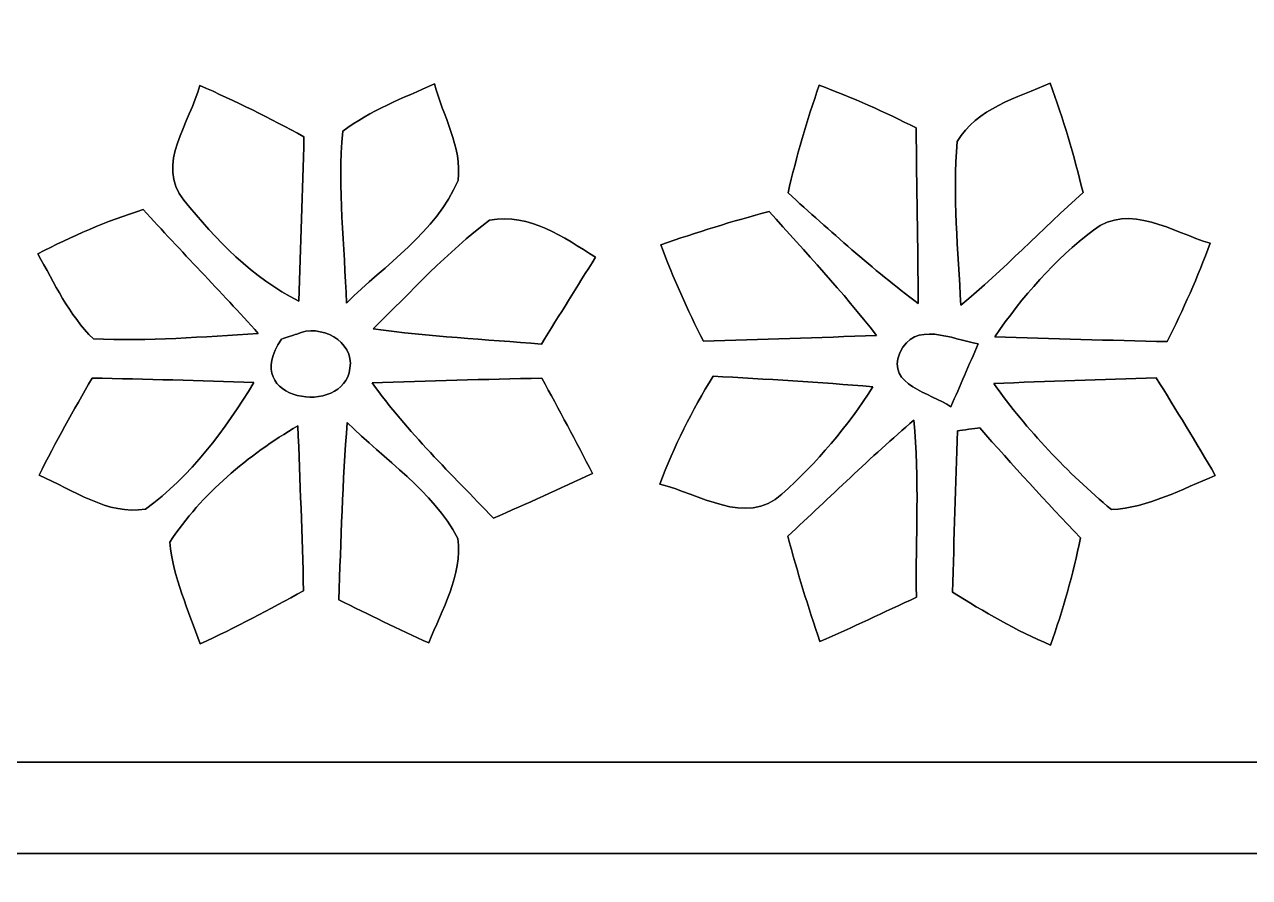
# Model space of a CAD drawing. Header units: centimetres. Extents: x -16.8 to 16.8, y -16.7 to 16.7.
# Drawn here: x -2.134 to 2.374, y -2.7 to 0.439 of the extents above; entities that cross this region are included whole.
import ezdxf

# ---------------------------------------------------------------- set-up
doc = ezdxf.new("R2010")
doc.units = ezdxf.units.CM
doc.header["$MEASUREMENT"] = 0
doc.layers.add('Layer 1', color=7, linetype='Continuous')

msp = doc.modelspace()

# ---------------------------------------------------------------- linework, layer by layer
at = {"layer": 'Layer 1', "color": 7}
for points, knots in [([(-16.77458, 16.66875), (-16.77458, 16.66875), (16.77458, 16.66875), (16.77458, 16.66875), (16.77458, 16.66875), (16.77458, 16.66875), (16.77458, -16.66875), (16.77458, -16.66875), (16.77458, -16.66875), (16.77458, -16.66875), (-16.77458, -16.66875), (-16.77458, -16.66875), (-16.77458, -16.66875), (-16.77458, -16.66875), (-16.77458, 16.66875), (-16.77458, 16.66875), (-16.77458, 16.66875), (-16.77458, 16.66875), (-16.77458, 16.66875), (-16.77458, 16.66875)], [0, 0, 0, 0, 0.1666667, 0.1666667, 0.1666667, 0.1666667, 0.3333333, 0.3333333, 0.3333333, 0.3333333, 0.5, 0.5, 0.5, 0.5, 0.6666667, 0.6666667, 0.6666667, 0.6666667, 1, 1, 1, 1]), ([(-1.48943, 0.21449), (-1.52294, 0.08114), (-1.65594, -0.07832), (-1.54764, -0.20743), (-1.54764, -0.20743), (-1.43051, -0.35454), (-1.2954, -0.49354), (-1.12536, -0.57891), (-1.12536, -0.57891), (-1.1176, -0.37712), (-1.1109, -0.17568), (-1.10596, 0.0254), (-1.10596, 0.0254), (-1.23119, 0.09384), (-1.35925, 0.15699), (-1.48943, 0.21449), (-1.48943, 0.21449), (-1.48943, 0.21449), (-1.48943, 0.21449), (-1.48943, 0.21449)], [0, 0, 0, 0, 0.1666667, 0.1666667, 0.1666667, 0.1666667, 0.3333333, 0.3333333, 0.3333333, 0.3333333, 0.5, 0.5, 0.5, 0.5, 0.6666667, 0.6666667, 0.6666667, 0.6666667, 1, 1, 1, 1]), ([(-0.96344, 0.04551), (-0.98213, -0.16439), (-0.95709, -0.37606), (-0.94933, -0.58667), (-0.94933, -0.58667), (-0.8068, -0.44485), (-0.62124, -0.32561), (-0.53869, -0.13547), (-0.53869, -0.13547), (-0.52352, -0.01235), (-0.59514, 0.10336), (-0.62583, 0.21978), (-0.62583, 0.21978), (-0.74119, 0.16828), (-0.86184, 0.12206), (-0.96344, 0.04551), (-0.96344, 0.04551), (-0.96344, 0.04551), (-0.96344, 0.04551), (-0.96344, 0.04551)], [0, 0, 0, 0, 0.1666667, 0.1666667, 0.1666667, 0.1666667, 0.3333333, 0.3333333, 0.3333333, 0.3333333, 0.5, 0.5, 0.5, 0.5, 0.6666667, 0.6666667, 0.6666667, 0.6666667, 1, 1, 1, 1]), ([(0.79058, 0.21484), (0.74436, 0.08537), (0.70626, -0.04692), (0.67557, -0.18133), (0.67557, -0.18133), (0.83114, -0.32103), (0.98637, -0.46249), (1.15464, -0.58773), (1.15464, -0.58773), (1.15358, -0.37253), (1.14829, -0.15663), (1.14688, 0.05821), (1.14688, 0.05821), (1.03082, 0.11642), (0.91228, 0.16969), (0.79058, 0.21484), (0.79058, 0.21484), (0.79058, 0.21484), (0.79058, 0.21484), (0.79058, 0.21484)], [0, 0, 0, 0, 0.1666667, 0.1666667, 0.1666667, 0.1666667, 0.3333333, 0.3333333, 0.3333333, 0.3333333, 0.5, 0.5, 0.5, 0.5, 0.6666667, 0.6666667, 0.6666667, 0.6666667, 1, 1, 1, 1]), ([(1.29822, 0.00811), (1.28023, -0.19156), (1.3014, -0.39335), (1.31127, -0.59408), (1.31127, -0.59408), (1.46861, -0.4639), (1.60937, -0.31574), (1.76107, -0.17921), (1.76107, -0.17921), (1.72791, -0.04269), (1.68804, 0.09137), (1.64006, 0.22296), (1.64006, 0.22296), (1.51906, 0.16898), (1.36948, 0.13018), (1.29822, 0.00811), (1.29822, 0.00811), (1.29822, 0.00811), (1.29822, 0.00811), (1.29822, 0.00811)], [0, 0, 0, 0, 0.1666667, 0.1666667, 0.1666667, 0.1666667, 0.3333333, 0.3333333, 0.3333333, 0.3333333, 0.5, 0.5, 0.5, 0.5, 0.6666667, 0.6666667, 0.6666667, 0.6666667, 1, 1, 1, 1]), ([(1.79917, -0.31785), (1.65735, -0.42686), (1.5367, -0.56303), (1.43616, -0.71085), (1.43616, -0.71085), (1.64747, -0.71826), (1.85879, -0.72284), (2.07116, -0.72813), (2.07116, -0.72813), (2.12937, -0.61031), (2.18369, -0.49001), (2.2285, -0.36654), (2.2285, -0.36654), (2.09374, -0.32632), (1.93111, -0.21519), (1.79917, -0.31785), (1.79917, -0.31785), (1.79917, -0.31785), (1.79917, -0.31785), (1.79917, -0.31785)], [0, 0, 0, 0, 0.1666667, 0.1666667, 0.1666667, 0.1666667, 0.3333333, 0.3333333, 0.3333333, 0.3333333, 0.5, 0.5, 0.5, 0.5, 0.6666667, 0.6666667, 0.6666667, 0.6666667, 1, 1, 1, 1]), ([(-2.08527, -0.40534), (-2.02459, -0.51364), (-1.97097, -0.63006), (-1.88101, -0.71826), (-1.88101, -0.71826), (-1.67922, -0.72708), (-1.47638, -0.71085), (-1.27423, -0.69779), (-1.27423, -0.69779), (-1.41323, -0.54398), (-1.55822, -0.39546), (-1.69757, -0.24236), (-1.69757, -0.24236), (-1.83198, -0.28434), (-1.96109, -0.34008), (-2.08527, -0.40534), (-2.08527, -0.40534), (-2.08527, -0.40534), (-2.08527, -0.40534), (-2.08527, -0.40534)], [0, 0, 0, 0, 0.1666667, 0.1666667, 0.1666667, 0.1666667, 0.3333333, 0.3333333, 0.3333333, 0.3333333, 0.5, 0.5, 0.5, 0.5, 0.6666667, 0.6666667, 0.6666667, 0.6666667, 1, 1, 1, 1]), ([(-0.42298, -0.28081), (-0.57926, -0.39864), (-0.71191, -0.54504), (-0.85161, -0.68157), (-0.85161, -0.68157), (-0.64594, -0.70838), (-0.43886, -0.72073), (-0.23178, -0.73695), (-0.23178, -0.73695), (-0.16616, -0.63006), (-0.09948, -0.52458), (-0.03351, -0.41804), (-0.03351, -0.41804), (-0.15028, -0.34361), (-0.27376, -0.25471), (-0.42298, -0.28081), (-0.42298, -0.28081), (-0.42298, -0.28081), (-0.42298, -0.28081), (-0.42298, -0.28081)], [0, 0, 0, 0, 0.1666667, 0.1666667, 0.1666667, 0.1666667, 0.3333333, 0.3333333, 0.3333333, 0.3333333, 0.5, 0.5, 0.5, 0.5, 0.6666667, 0.6666667, 0.6666667, 0.6666667, 1, 1, 1, 1]), ([(0.20708, -0.37183), (0.25188, -0.49318), (0.30551, -0.61136), (0.36371, -0.72708), (0.36371, -0.72708), (0.57573, -0.72073), (0.78775, -0.71367), (1.00048, -0.7052), (1.00048, -0.7052), (0.87771, -0.54575), (0.73907, -0.3997), (0.60642, -0.24941), (0.60642, -0.24941), (0.47131, -0.28469), (0.33902, -0.32667), (0.20708, -0.37183), (0.20708, -0.37183), (0.20708, -0.37183), (0.20708, -0.37183), (0.20708, -0.37183)], [0, 0, 0, 0, 0.1666667, 0.1666667, 0.1666667, 0.1666667, 0.3333333, 0.3333333, 0.3333333, 0.3333333, 0.5, 0.5, 0.5, 0.5, 0.6666667, 0.6666667, 0.6666667, 0.6666667, 1, 1, 1, 1]), ([(-1.13242, -0.70026), (-1.14618, -0.70485), (-1.17404, -0.71438), (-1.18816, -0.71896), (-1.18816, -0.71896), (-1.34902, -0.94827), (-0.95779, -1.00648), (-0.93663, -0.82621), (-0.93663, -0.82621), (-0.9204, -0.72531), (-1.04704, -0.66075), (-1.13242, -0.70026), (-1.13242, -0.70026), (-1.13242, -0.70026), (-1.13242, -0.70026), (-1.13242, -0.70026)], [0, 0, 0, 0, 0.2, 0.2, 0.2, 0.2, 0.4, 0.4, 0.4, 0.4, 0.6, 0.6, 0.6, 0.6, 1, 1, 1, 1]), ([(1.08656, -0.76941), (1.03646, -0.89006), (1.20121, -0.91652), (1.27459, -0.96767), (1.27459, -0.96767), (1.30845, -0.89076), (1.34197, -0.81386), (1.37478, -0.7366), (1.37478, -0.7366), (1.27847, -0.71967), (1.14194, -0.64841), (1.08656, -0.76941), (1.08656, -0.76941), (1.08656, -0.76941), (1.08656, -0.76941), (1.08656, -0.76941)], [0, 0, 0, 0, 0.2, 0.2, 0.2, 0.2, 0.4, 0.4, 0.4, 0.4, 0.6, 0.6, 0.6, 0.6, 1, 1, 1, 1]), ([(0.39934, -0.85549), (0.32209, -0.98178), (0.25541, -1.11443), (0.20355, -1.25307), (0.20355, -1.25307), (0.34537, -1.28588), (0.52246, -1.41076), (0.65264, -1.28905), (0.65264, -1.28905), (0.7814, -1.17404), (0.8957, -1.04069), (0.98743, -0.89394), (0.98743, -0.89394), (0.79128, -0.87842), (0.59514, -0.86572), (0.39934, -0.85549), (0.39934, -0.85549), (0.39934, -0.85549), (0.39934, -0.85549), (0.39934, -0.85549)], [0, 0, 0, 0, 0.1666667, 0.1666667, 0.1666667, 0.1666667, 0.3333333, 0.3333333, 0.3333333, 0.3333333, 0.5, 0.5, 0.5, 0.5, 0.6666667, 0.6666667, 0.6666667, 0.6666667, 1, 1, 1, 1]), ([(-1.8856, -0.86254), (-1.95368, -0.98002), (-2.02036, -1.0982), (-2.08104, -1.21991), (-2.08104, -1.21991), (-1.95686, -1.27176), (-1.82809, -1.36878), (-1.68875, -1.34408), (-1.68875, -1.34408), (-1.52224, -1.22343), (-1.39665, -1.05304), (-1.29046, -0.87842), (-1.29046, -0.87842), (-1.48908, -0.87136), (-1.68734, -0.86607), (-1.8856, -0.86254), (-1.8856, -0.86254), (-1.8856, -0.86254), (-1.8856, -0.86254), (-1.8856, -0.86254)], [0, 0, 0, 0, 0.1666667, 0.1666667, 0.1666667, 0.1666667, 0.3333333, 0.3333333, 0.3333333, 0.3333333, 0.5, 0.5, 0.5, 0.5, 0.6666667, 0.6666667, 0.6666667, 0.6666667, 1, 1, 1, 1]), ([(-0.85549, -0.87948), (-0.72425, -1.06045), (-0.56339, -1.21708), (-0.40852, -1.3776), (-0.40852, -1.3776), (-0.2861, -1.32468), (-0.16475, -1.26929), (-0.04374, -1.21285), (-0.04374, -1.21285), (-0.10548, -1.09538), (-0.16722, -0.97896), (-0.23072, -0.86289), (-0.23072, -0.86289), (-0.43921, -0.86678), (-0.6477, -0.87207), (-0.85549, -0.87948), (-0.85549, -0.87948), (-0.85549, -0.87948), (-0.85549, -0.87948), (-0.85549, -0.87948)], [0, 0, 0, 0, 0.1666667, 0.1666667, 0.1666667, 0.1666667, 0.3333333, 0.3333333, 0.3333333, 0.3333333, 0.5, 0.5, 0.5, 0.5, 0.6666667, 0.6666667, 0.6666667, 0.6666667, 1, 1, 1, 1]), ([(1.43228, -0.88265), (1.55575, -1.05481), (1.70286, -1.20968), (1.86549, -1.3462), (1.86549, -1.3462), (2.00166, -1.3395), (2.12408, -1.27035), (2.2479, -1.22061), (2.2479, -1.22061), (2.17629, -1.09996), (2.10467, -0.97966), (2.03024, -0.86148), (2.03024, -0.86148), (1.83056, -0.86678), (1.63124, -0.87383), (1.43228, -0.88265), (1.43228, -0.88265), (1.43228, -0.88265), (1.43228, -0.88265), (1.43228, -0.88265)], [0, 0, 0, 0, 0.1666667, 0.1666667, 0.1666667, 0.1666667, 0.3333333, 0.3333333, 0.3333333, 0.3333333, 0.5, 0.5, 0.5, 0.5, 0.6666667, 0.6666667, 0.6666667, 0.6666667, 1, 1, 1, 1]), ([(-0.94686, -1.02517), (-0.96449, -1.24248), (-0.96943, -1.45979), (-0.97825, -1.67816), (-0.97825, -1.67816), (-0.86854, -1.73143), (-0.75847, -1.78682), (-0.64664, -1.83691), (-0.64664, -1.83691), (-0.59866, -1.71485), (-0.52141, -1.58679), (-0.53975, -1.45203), (-0.53975, -1.45203), (-0.63147, -1.276), (-0.81068, -1.16381), (-0.94686, -1.02517), (-0.94686, -1.02517), (-0.94686, -1.02517), (-0.94686, -1.02517), (-0.94686, -1.02517)], [0, 0, 0, 0, 0.1666667, 0.1666667, 0.1666667, 0.1666667, 0.3333333, 0.3333333, 0.3333333, 0.3333333, 0.5, 0.5, 0.5, 0.5, 0.6666667, 0.6666667, 0.6666667, 0.6666667, 1, 1, 1, 1]), ([(0.67486, -1.44357), (0.70873, -1.57445), (0.7493, -1.70392), (0.79304, -1.83197), (0.79304, -1.83197), (0.91193, -1.77906), (1.02976, -1.72403), (1.14759, -1.66864), (1.14759, -1.66864), (1.14406, -1.45098), (1.16029, -1.23331), (1.13841, -1.01671), (1.13841, -1.01671), (0.97896, -1.15358), (0.82938, -1.30104), (0.67486, -1.44357), (0.67486, -1.44357), (0.67486, -1.44357), (0.67486, -1.44357), (0.67486, -1.44357)], [0, 0, 0, 0, 0.1666667, 0.1666667, 0.1666667, 0.1666667, 0.3333333, 0.3333333, 0.3333333, 0.3333333, 0.5, 0.5, 0.5, 0.5, 0.6666667, 0.6666667, 0.6666667, 0.6666667, 1, 1, 1, 1]), ([(-1.59985, -1.46579), (-1.58785, -1.59632), (-1.53035, -1.71662), (-1.48837, -1.83974), (-1.48837, -1.83974), (-1.35784, -1.78188), (-1.23296, -1.71238), (-1.10737, -1.645), (-1.10737, -1.645), (-1.11301, -1.44251), (-1.12007, -1.24001), (-1.12854, -1.03823), (-1.12854, -1.03823), (-1.31269, -1.14547), (-1.48167, -1.28764), (-1.59985, -1.46579), (-1.59985, -1.46579), (-1.59985, -1.46579), (-1.59985, -1.46579), (-1.59985, -1.46579)], [0, 0, 0, 0, 0.1666667, 0.1666667, 0.1666667, 0.1666667, 0.3333333, 0.3333333, 0.3333333, 0.3333333, 0.5, 0.5, 0.5, 0.5, 0.6666667, 0.6666667, 0.6666667, 0.6666667, 1, 1, 1, 1]), ([(1.29963, -1.05657), (1.29187, -1.25413), (1.28623, -1.45168), (1.28094, -1.64994), (1.28094, -1.64994), (1.39665, -1.72261), (1.51553, -1.79105), (1.64147, -1.84468), (1.64147, -1.84468), (1.68734, -1.71591), (1.72402, -1.58362), (1.75189, -1.44992), (1.75189, -1.44992), (1.62419, -1.31833), (1.50107, -1.18216), (1.38077, -1.04493), (1.38077, -1.04493), (1.36066, -1.04775), (1.31974, -1.05375), (1.29963, -1.05657), (1.29963, -1.05657), (1.29963, -1.05657), (1.29963, -1.05657), (1.29963, -1.05657)], [0, 0, 0, 0, 0.1428571, 0.1428571, 0.1428571, 0.1428571, 0.2857143, 0.2857143, 0.2857143, 0.2857143, 0.4285714, 0.4285714, 0.4285714, 0.4285714, 0.5714286, 0.5714286, 0.5714286, 0.5714286, 0.7142857, 0.7142857, 0.7142857, 0.7142857, 1, 1, 1, 1]), ([(-16.03869, -2.27648), (-16.0528, -2.3809), (-16.0655, -2.47368), (-16.07714, -2.58339), (-16.07714, -2.58339), (-15.66404, -2.64054), (-15.246, -2.59856), (-14.83078, -2.61056), (-14.83078, -2.61056), (-5.11104, -2.61197), (4.60869, -2.61161), (14.32842, -2.61056), (14.32842, -2.61056), (14.96236, -2.59962), (15.59701, -2.6349), (16.23025, -2.59327), (16.23025, -2.59327), (16.2246, -2.48603), (16.21084, -2.37949), (16.19285, -2.27401), (16.19285, -2.27401), (5.44901, -2.27753), (-5.29484, -2.2733), (-16.03869, -2.27648), (-16.03869, -2.27648), (-16.03869, -2.27648), (-16.03869, -2.27648), (-16.03869, -2.27648)], [0, 0, 0, 0, 0.125, 0.125, 0.125, 0.125, 0.25, 0.25, 0.25, 0.25, 0.375, 0.375, 0.375, 0.375, 0.5, 0.5, 0.5, 0.5, 0.625, 0.625, 0.625, 0.625, 0.75, 0.75, 0.75, 0.75, 1, 1, 1, 1])]:
    msp.add_open_spline(points, degree=3, knots=knots, dxfattribs=at)
at = {"layer": 'Layer 1', "color": 250}
for points, knots in [([(-1.48943, 0.21449), (-1.35925, 0.15699), (-1.23119, 0.09384), (-1.10596, 0.0254), (-1.10596, 0.0254), (-1.1109, -0.17568), (-1.1176, -0.37712), (-1.12536, -0.57891), (-1.12536, -0.57891), (-1.2954, -0.49354), (-1.43051, -0.35454), (-1.54764, -0.20743), (-1.54764, -0.20743), (-1.65594, -0.07832), (-1.52294, 0.08114), (-1.48943, 0.21449)], [0, 0, 0, 0, 0.2, 0.2, 0.2, 0.2, 0.4, 0.4, 0.4, 0.4, 0.6, 0.6, 0.6, 0.6, 1, 1, 1, 1]), ([(-0.96344, 0.04551), (-0.86184, 0.12206), (-0.74119, 0.16828), (-0.62583, 0.21978), (-0.62583, 0.21978), (-0.59514, 0.10336), (-0.52352, -0.01235), (-0.53869, -0.13547), (-0.53869, -0.13547), (-0.62124, -0.32561), (-0.8068, -0.44485), (-0.94933, -0.58667), (-0.94933, -0.58667), (-0.95709, -0.37606), (-0.98213, -0.16439), (-0.96344, 0.04551)], [0, 0, 0, 0, 0.2, 0.2, 0.2, 0.2, 0.4, 0.4, 0.4, 0.4, 0.6, 0.6, 0.6, 0.6, 1, 1, 1, 1]), ([(0.79058, 0.21484), (0.91228, 0.16969), (1.03082, 0.11642), (1.14688, 0.05821), (1.14688, 0.05821), (1.14829, -0.15663), (1.15358, -0.37253), (1.15464, -0.58773), (1.15464, -0.58773), (0.98637, -0.46249), (0.83114, -0.32103), (0.67557, -0.18133), (0.67557, -0.18133), (0.70626, -0.04692), (0.74436, 0.08537), (0.79058, 0.21484)], [0, 0, 0, 0, 0.2, 0.2, 0.2, 0.2, 0.4, 0.4, 0.4, 0.4, 0.6, 0.6, 0.6, 0.6, 1, 1, 1, 1]), ([(1.29822, 0.00811), (1.36948, 0.13018), (1.51906, 0.16898), (1.64006, 0.22296), (1.64006, 0.22296), (1.68804, 0.09137), (1.72791, -0.04269), (1.76107, -0.17921), (1.76107, -0.17921), (1.60937, -0.31574), (1.46861, -0.4639), (1.31127, -0.59408), (1.31127, -0.59408), (1.3014, -0.39335), (1.28023, -0.19156), (1.29822, 0.00811)], [0, 0, 0, 0, 0.2, 0.2, 0.2, 0.2, 0.4, 0.4, 0.4, 0.4, 0.6, 0.6, 0.6, 0.6, 1, 1, 1, 1]), ([(1.79917, -0.31785), (1.93111, -0.21519), (2.09374, -0.32632), (2.2285, -0.36654), (2.2285, -0.36654), (2.18369, -0.49001), (2.12937, -0.61031), (2.07116, -0.72813), (2.07116, -0.72813), (1.85879, -0.72284), (1.64747, -0.71826), (1.43616, -0.71085), (1.43616, -0.71085), (1.5367, -0.56303), (1.65735, -0.42686), (1.79917, -0.31785)], [0, 0, 0, 0, 0.2, 0.2, 0.2, 0.2, 0.4, 0.4, 0.4, 0.4, 0.6, 0.6, 0.6, 0.6, 1, 1, 1, 1]), ([(-2.08527, -0.40534), (-1.96109, -0.34008), (-1.83198, -0.28434), (-1.69757, -0.24236), (-1.69757, -0.24236), (-1.55822, -0.39546), (-1.41323, -0.54398), (-1.27423, -0.69779), (-1.27423, -0.69779), (-1.47638, -0.71085), (-1.67922, -0.72708), (-1.88101, -0.71826), (-1.88101, -0.71826), (-1.97097, -0.63006), (-2.02459, -0.51364), (-2.08527, -0.40534)], [0, 0, 0, 0, 0.2, 0.2, 0.2, 0.2, 0.4, 0.4, 0.4, 0.4, 0.6, 0.6, 0.6, 0.6, 1, 1, 1, 1]), ([(-0.42298, -0.28081), (-0.27376, -0.25471), (-0.15028, -0.34361), (-0.03351, -0.41804), (-0.03351, -0.41804), (-0.09948, -0.52458), (-0.16616, -0.63006), (-0.23178, -0.73695), (-0.23178, -0.73695), (-0.43886, -0.72073), (-0.64594, -0.70838), (-0.85161, -0.68157), (-0.85161, -0.68157), (-0.71191, -0.54504), (-0.57926, -0.39864), (-0.42298, -0.28081)], [0, 0, 0, 0, 0.2, 0.2, 0.2, 0.2, 0.4, 0.4, 0.4, 0.4, 0.6, 0.6, 0.6, 0.6, 1, 1, 1, 1]), ([(0.20708, -0.37183), (0.33902, -0.32667), (0.47131, -0.28469), (0.60642, -0.24941), (0.60642, -0.24941), (0.73907, -0.3997), (0.87771, -0.54575), (1.00048, -0.7052), (1.00048, -0.7052), (0.78775, -0.71367), (0.57573, -0.72073), (0.36371, -0.72708), (0.36371, -0.72708), (0.30551, -0.61136), (0.25188, -0.49318), (0.20708, -0.37183)], [0, 0, 0, 0, 0.2, 0.2, 0.2, 0.2, 0.4, 0.4, 0.4, 0.4, 0.6, 0.6, 0.6, 0.6, 1, 1, 1, 1]), ([(-1.13242, -0.70026), (-1.04704, -0.66075), (-0.9204, -0.72531), (-0.93663, -0.82621), (-0.93663, -0.82621), (-0.95779, -1.00648), (-1.34902, -0.94827), (-1.18816, -0.71896), (-1.18816, -0.71896), (-1.17404, -0.71438), (-1.14618, -0.70485), (-1.13242, -0.70026)], [0, 0, 0, 0, 0.25, 0.25, 0.25, 0.25, 0.5, 0.5, 0.5, 0.5, 1, 1, 1, 1]), ([(1.08656, -0.76941), (1.14194, -0.64841), (1.27847, -0.71967), (1.37478, -0.7366), (1.37478, -0.7366), (1.34197, -0.81386), (1.30845, -0.89076), (1.27459, -0.96767), (1.27459, -0.96767), (1.20121, -0.91652), (1.03646, -0.89006), (1.08656, -0.76941)], [0, 0, 0, 0, 0.25, 0.25, 0.25, 0.25, 0.5, 0.5, 0.5, 0.5, 1, 1, 1, 1]), ([(0.39934, -0.85549), (0.59514, -0.86572), (0.79128, -0.87842), (0.98743, -0.89394), (0.98743, -0.89394), (0.8957, -1.04069), (0.7814, -1.17404), (0.65264, -1.28905), (0.65264, -1.28905), (0.52246, -1.41076), (0.34537, -1.28588), (0.20355, -1.25307), (0.20355, -1.25307), (0.25541, -1.11443), (0.32209, -0.98178), (0.39934, -0.85549)], [0, 0, 0, 0, 0.2, 0.2, 0.2, 0.2, 0.4, 0.4, 0.4, 0.4, 0.6, 0.6, 0.6, 0.6, 1, 1, 1, 1]), ([(-1.8856, -0.86254), (-1.68734, -0.86607), (-1.48908, -0.87136), (-1.29046, -0.87842), (-1.29046, -0.87842), (-1.39665, -1.05304), (-1.52224, -1.22343), (-1.68875, -1.34408), (-1.68875, -1.34408), (-1.82809, -1.36878), (-1.95686, -1.27176), (-2.08104, -1.21991), (-2.08104, -1.21991), (-2.02036, -1.0982), (-1.95368, -0.98002), (-1.8856, -0.86254)], [0, 0, 0, 0, 0.2, 0.2, 0.2, 0.2, 0.4, 0.4, 0.4, 0.4, 0.6, 0.6, 0.6, 0.6, 1, 1, 1, 1]), ([(-0.85549, -0.87948), (-0.6477, -0.87207), (-0.43921, -0.86678), (-0.23072, -0.86289), (-0.23072, -0.86289), (-0.16722, -0.97896), (-0.10548, -1.09538), (-0.04374, -1.21285), (-0.04374, -1.21285), (-0.16475, -1.26929), (-0.2861, -1.32468), (-0.40852, -1.3776), (-0.40852, -1.3776), (-0.56339, -1.21708), (-0.72425, -1.06045), (-0.85549, -0.87948)], [0, 0, 0, 0, 0.2, 0.2, 0.2, 0.2, 0.4, 0.4, 0.4, 0.4, 0.6, 0.6, 0.6, 0.6, 1, 1, 1, 1]), ([(1.43228, -0.88265), (1.63124, -0.87383), (1.83056, -0.86678), (2.03024, -0.86148), (2.03024, -0.86148), (2.10467, -0.97966), (2.17629, -1.09996), (2.2479, -1.22061), (2.2479, -1.22061), (2.12408, -1.27035), (2.00166, -1.3395), (1.86549, -1.3462), (1.86549, -1.3462), (1.70286, -1.20968), (1.55575, -1.05481), (1.43228, -0.88265)], [0, 0, 0, 0, 0.2, 0.2, 0.2, 0.2, 0.4, 0.4, 0.4, 0.4, 0.6, 0.6, 0.6, 0.6, 1, 1, 1, 1]), ([(-0.94686, -1.02517), (-0.81068, -1.16381), (-0.63147, -1.276), (-0.53975, -1.45203), (-0.53975, -1.45203), (-0.52141, -1.58679), (-0.59866, -1.71485), (-0.64664, -1.83691), (-0.64664, -1.83691), (-0.75847, -1.78682), (-0.86854, -1.73143), (-0.97825, -1.67816), (-0.97825, -1.67816), (-0.96943, -1.45979), (-0.96449, -1.24248), (-0.94686, -1.02517)], [0, 0, 0, 0, 0.2, 0.2, 0.2, 0.2, 0.4, 0.4, 0.4, 0.4, 0.6, 0.6, 0.6, 0.6, 1, 1, 1, 1]), ([(0.67486, -1.44357), (0.82938, -1.30104), (0.97896, -1.15358), (1.13841, -1.01671), (1.13841, -1.01671), (1.16029, -1.23331), (1.14406, -1.45098), (1.14759, -1.66864), (1.14759, -1.66864), (1.02976, -1.72403), (0.91193, -1.77906), (0.79304, -1.83197), (0.79304, -1.83197), (0.7493, -1.70392), (0.70873, -1.57445), (0.67486, -1.44357)], [0, 0, 0, 0, 0.2, 0.2, 0.2, 0.2, 0.4, 0.4, 0.4, 0.4, 0.6, 0.6, 0.6, 0.6, 1, 1, 1, 1]), ([(-1.59985, -1.46579), (-1.48167, -1.28764), (-1.31269, -1.14547), (-1.12854, -1.03823), (-1.12854, -1.03823), (-1.12007, -1.24001), (-1.11301, -1.44251), (-1.10737, -1.645), (-1.10737, -1.645), (-1.23296, -1.71238), (-1.35784, -1.78188), (-1.48837, -1.83974), (-1.48837, -1.83974), (-1.53035, -1.71662), (-1.58785, -1.59632), (-1.59985, -1.46579)], [0, 0, 0, 0, 0.2, 0.2, 0.2, 0.2, 0.4, 0.4, 0.4, 0.4, 0.6, 0.6, 0.6, 0.6, 1, 1, 1, 1]), ([(1.29963, -1.05657), (1.31974, -1.05375), (1.36066, -1.04775), (1.38077, -1.04493), (1.38077, -1.04493), (1.50107, -1.18216), (1.62419, -1.31833), (1.75189, -1.44992), (1.75189, -1.44992), (1.72402, -1.58362), (1.68734, -1.71591), (1.64147, -1.84468), (1.64147, -1.84468), (1.51553, -1.79105), (1.39665, -1.72261), (1.28094, -1.64994), (1.28094, -1.64994), (1.28623, -1.45168), (1.29187, -1.25413), (1.29963, -1.05657)], [0, 0, 0, 0, 0.1666667, 0.1666667, 0.1666667, 0.1666667, 0.3333333, 0.3333333, 0.3333333, 0.3333333, 0.5, 0.5, 0.5, 0.5, 0.6666667, 0.6666667, 0.6666667, 0.6666667, 1, 1, 1, 1]), ([(-16.03869, -2.27648), (-5.29484, -2.2733), (5.44901, -2.27753), (16.19285, -2.27401), (16.19285, -2.27401), (16.21084, -2.37949), (16.2246, -2.48603), (16.23025, -2.59327), (16.23025, -2.59327), (15.59701, -2.6349), (14.96236, -2.59962), (14.32842, -2.61056), (14.32842, -2.61056), (4.60869, -2.61161), (-5.11104, -2.61197), (-14.83078, -2.61056), (-14.83078, -2.61056), (-15.246, -2.59856), (-15.66404, -2.64054), (-16.07714, -2.58339), (-16.07714, -2.58339), (-16.0655, -2.47368), (-16.0528, -2.3809), (-16.03869, -2.27648)], [0, 0, 0, 0, 0.1428571, 0.1428571, 0.1428571, 0.1428571, 0.2857143, 0.2857143, 0.2857143, 0.2857143, 0.4285714, 0.4285714, 0.4285714, 0.4285714, 0.5714286, 0.5714286, 0.5714286, 0.5714286, 0.7142857, 0.7142857, 0.7142857, 0.7142857, 1, 1, 1, 1])]:
    msp.add_open_spline(points, degree=3, knots=knots, dxfattribs=at)

doc.saveas('drawing.dxf')
